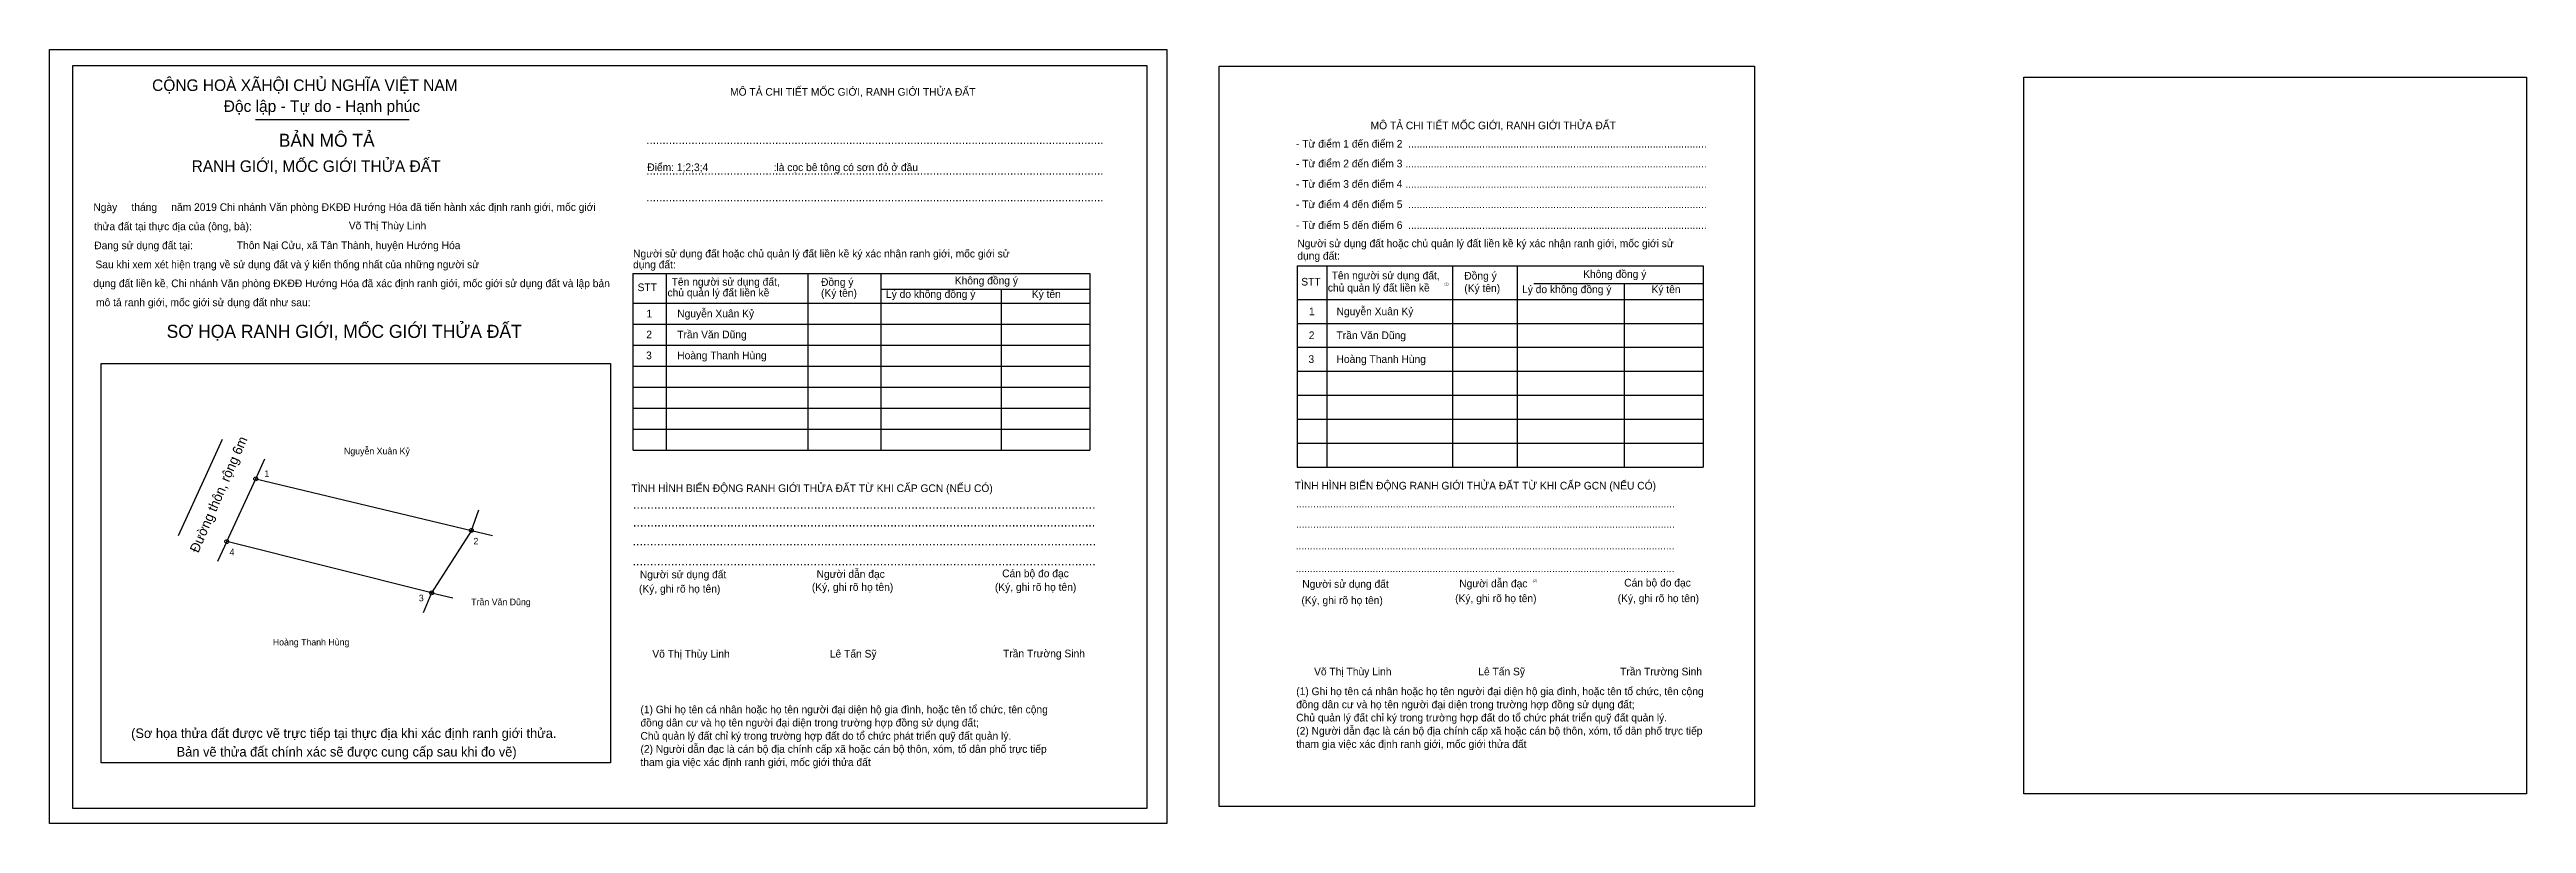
# Model space of a CAD drawing. Extents: x 129 to 540898, y 21 to 1835338.
# Drawn here: x 540579.2 to 540898.2, y 1835238.2 to 1835337.8 of the extents above.
import ezdxf

# ---------------------------------------------------------------- set-up
doc = ezdxf.new("R2010")
doc.units = 0
for name, color, linetype in [('bmtKhungInTrang1', 7, 'Continuous'), ('bmtKhungInTrang2', 7, 'Continuous'), ('bmtNoiDung', 7, 'Continuous'), ('bmtTemplate', 7, 'Continuous'), ('CanhThua', 7, 'Continuous'), ('Level 1', 7, 'Continuous'), ('Level 23', 7, 'Continuous'), ('MocDinhThua', 7, 'Continuous'), ('RauThua', 7, 'Continuous'), ('SoHieuDinhThua', 7, 'Continuous'), ('TenChuLanCan', 7, 'Continuous')]:
    doc.layers.add(name, color=color, linetype=linetype)

msp = doc.modelspace()

# ---------------------------------------------------------------- linework, layer by layer
at = {"layer": 'bmtKhungInTrang1'}
for points in [[(540579.16, 1835337.84), (540723.08, 1835337.84), (540723.08, 1835238.15), (540579.16, 1835238.15)], [(540582.14, 1835335.8), (540720.52, 1835335.8), (540720.52, 1835240.09), (540582.14, 1835240.09)]]:
    msp.add_lwpolyline(points, close=True, dxfattribs=at)
at = {"layer": 'bmtKhungInTrang2'}
msp.add_lwpolyline([(540729.85, 1835335.69), (540798.8, 1835335.69), (540798.8, 1835240.33), (540729.85, 1835240.33)], close=True, dxfattribs=at)
at = {"layer": 'bmtTemplate'}
for p, q in [((540605.71, 1835328.82), (540625.48, 1835328.82)), ((540743.68, 1835309.97), (540743.68, 1835284.05)), ((540759.9, 1835309.97), (540759.9, 1835284.05)), ((540768.24, 1835310), (540768.24, 1835284.05)), ((540792.19, 1835309.97), (540792.19, 1835284.05)), ((540658.58, 1835308.98), (540658.58, 1835286.22)), ((540676.84, 1835308.98), (540676.84, 1835286.22)), ((540686.23, 1835309.01), (540686.23, 1835286.22)), ((540686.23, 1835306.98), (540713.19, 1835306.98)), ((540713.19, 1835308.98), (540713.19, 1835286.22)), ((540770.36, 1835307.69), (540792.19, 1835307.69)), ((540654.33, 1835305.19), (540713.19, 1835305.19)), ((540739.9, 1835305.65), (540792.19, 1835305.65)), ((540654.33, 1835302.48), (540713.19, 1835302.48)), ((540739.9, 1835302.57), (540792.19, 1835302.57)), ((540654.33, 1835299.77), (540713.19, 1835299.77)), ((540654.33, 1835297.06), (540713.19, 1835297.06)), ((540739.9, 1835299.48), (540792.19, 1835299.48)), ((540654.33, 1835294.35), (540713.19, 1835294.35)), ((540739.9, 1835296.39), (540792.19, 1835296.39)), ((540654.33, 1835291.64), (540713.19, 1835291.64)), ((540739.9, 1835293.31), (540792.19, 1835293.31)), ((540654.33, 1835288.93), (540713.19, 1835288.93)), ((540739.9, 1835290.22), (540792.19, 1835290.22)), ((540654.33, 1835286.22), (540713.19, 1835286.22)), ((540739.9, 1835287.13), (540792.19, 1835287.13)), ((540739.9, 1835284.05), (540792.19, 1835284.05))]:
    msp.add_line(p, q, dxfattribs=at)
for points in [[(540582.14, 1835335.8), (540720.52, 1835335.8), (540720.52, 1835240.09), (540582.14, 1835240.09)], [(540833.5, 1835334.27), (540898.24, 1835334.27), (540898.24, 1835241.95), (540833.5, 1835241.95)], [(540585.8, 1835245.94), (540585.8, 1835297.41), (540651.41, 1835297.41), (540651.41, 1835245.94)]]:
    msp.add_lwpolyline(points, close=True, dxfattribs=at)
for points in [[(540739.86, 1835309.97), (540792.19, 1835309.97)], [(540739.86, 1835309.97), (540739.86, 1835284.05)], [(540654.29, 1835308.98), (540713.19, 1835308.98)], [(540654.29, 1835308.98), (540654.29, 1835286.22)], [(540701.73, 1835306.95), (540701.73, 1835286.22)], [(540782.02, 1835307.66), (540782.02, 1835284.05)]]:
    msp.add_lwpolyline(points, dxfattribs=at)
at = {"layer": 'CanhThua'}
for p, q in [((540601.99, 1835274.46), (540605.72, 1835282.54)), ((540605.72, 1835282.54), (540633.5, 1835275.9)), ((540633.5, 1835275.9), (540628.38, 1835267.86)), ((540628.38, 1835267.86), (540601.99, 1835274.46))]:
    msp.add_line(p, q, dxfattribs=at)
at = {"layer": 'Level 23'}
for p, q in [((540599.5, 1835283.38), (540601.43, 1835287.64)), ((540595.75, 1835275.25), (540599.5, 1835283.38))]:
    msp.add_line(p, q, dxfattribs=at)
at = {"layer": 'MocDinhThua'}
for centre in [(540605.72, 1835282.54), (540601.99, 1835274.46), (540633.5, 1835275.9), (540628.38, 1835267.86)]:
    msp.add_circle(centre, 0.25, dxfattribs=at)
at = {"layer": 'RauThua'}
for p, q in [((540605.72, 1835282.54), (540606.88, 1835285.1)), ((540633.5, 1835275.9), (540634.47, 1835278.54)), ((540633.5, 1835275.9), (540636.24, 1835275.25)), ((540601.99, 1835274.46), (540600.81, 1835271.9)), ((540628.38, 1835267.86), (540627.27, 1835265.27)), ((540628.38, 1835267.86), (540631.12, 1835267.23))]:
    msp.add_line(p, q, dxfattribs=at)

# ---------------------------------------------------------------- texts
at = {"layer": 'bmtNoiDung'}
for s, height, p in [('Thôn Nại Cửu, xã Tân Thành, huyện Hướng Hóa', 0.9865, (540603.28, 1835312.13)), ('Võ Thị Thùy Linh', 0.9865, (540617.71, 1835314.67)), ('1', 0.987, (540656.06, 1835303.34)), ('Nguyễn Xuân Kỷ ', 0.9865, (540660.02, 1835303.34)), ('1', 0.987, (540741.4, 1835303.62)), ('Nguyễn Xuân Kỷ ', 0.9865, (540744.95, 1835303.62)), ('2', 0.987, (540656.03, 1835300.64)), ('Trần Văn Dũng ', 0.9865, (540660.02, 1835300.64)), ('2', 0.987, (540741.37, 1835300.54)), ('Trần Văn Dũng ', 0.9865, (540744.95, 1835300.54)), ('3', 0.987, (540656, 1835297.95)), ('Hoàng Thanh Hùng ', 0.9865, (540660.02, 1835297.95)), ('3', 0.987, (540741.33, 1835297.47)), ('Hoàng Thanh Hùng ', 0.9865, (540744.95, 1835297.47)), ('Võ Thị Thùy Linh', 0.9865, (540656.81, 1835259.51)), ('Lê Tấn Sỹ', 0.987, (540679.68, 1835259.52)), ('Trần Trường Sinh', 0.9865, (540701.99, 1835259.55)), ('Võ Thị Thùy Linh', 0.9865, (540742.06, 1835257.23)), ('Lê Tấn Sỹ', 0.987, (540763.21, 1835257.23)), ('Trần Trường Sinh', 0.9865, (540781.49, 1835257.23))]:
    msp.add_text(s, height=height, dxfattribs=at).set_placement(p)
at = {"layer": 'bmtTemplate'}
for s, height, p in [('CỘNG HOÀ XÃHỘI CHỦ NGHĨA VIỆT NAM', 1.4923, (540592.37, 1835332.5)), ('MÔ TẢ CHI TIẾT MỐC GIỚI, RANH GIỚI THỬA ĐẤT', 0.9865, (540666.83, 1835331.89)), ('Độc lập - Tự do - Hạnh phúc', 1.4923, (540601.6, 1835329.8)), ('MÔ TẢ CHI TIẾT MỐC GIỚI, RANH GIỚI THỬA ĐẤT', 0.9861, (540749.34, 1835327.57)), ('BẢN MÔ TẢ', 1.679, (540608.69, 1835325.31)), ('..............................................................................................................................................', 1.11632, (540656.03, 1835325.69)), ('- Từ điểm 1 đến điểm 2  .........................................................................................................', 0.98613, (540739.73, 1835325.21)), ('RANH GIỚI, MỐC GIỚI THỬA ĐẤT', 1.4923, (540597.46, 1835322.07)), ('Điểm: 1;2;3;4                       :là cọc bê tông có sơn đỏ ở đầu', 0.9865, (540656.16, 1835322.18)), ('- Từ điểm 2 đến điểm 3 ..........................................................................................................', 0.98613, (540739.73, 1835322.66)), ('..............................................................................................................................................', 1.11632, (540656.03, 1835321.72)), ('- Từ điểm 3 đến điểm 4 ..........................................................................................................', 0.98613, (540739.73, 1835320.03)), ('Ngày     tháng     năm 2019 Chi nhánh Văn phòng ĐKĐĐ Hướng Hóa đã tiến hành xác định ranh giới, mốc giới ', 0.9865, (540584.8, 1835317.05)), ('..............................................................................................................................................', 1.11632, (540656.03, 1835318.27)), ('- Từ điểm 4 đến điểm 5  .........................................................................................................', 0.98613, (540739.73, 1835317.41)), ('thửa đất tại thực địa của (ông, bà):', 0.9865, (540584.89, 1835314.57)), ('Đang sử dụng đất tại:', 0.9865, (540584.92, 1835312.12)), ('- Từ điểm 5 đến điểm 6  .........................................................................................................', 0.98613, (540739.73, 1835314.73)), ('Người sử dụng đất hoặc chủ quản lý đất liền kề ký xác nhận ranh giới, mốc giới sử', 0.9861, (540739.9, 1835312.38)), ('Sau khi xem xét hiện trạng về sử dụng đất và ý kiến thống nhất của những người sử ', 0.9865, (540585.07, 1835309.67)), ('dụng đất:', 0.987, (540654.33, 1835309.65)), ('Người sử dụng đất hoặc chủ quản lý đất liền kề ký xác nhận ranh giới, mốc giới sử', 0.9865, (540654.33, 1835311.06)), ('dụng đất:', 0.986, (540739.9, 1835310.78)), ('dụng đất liền kề, Chi nhánh Văn phòng ĐKĐĐ Hướng Hóa đã xác định ranh giới, mốc giới sử dụng đất và lập bản', 0.9865, (540584.79, 1835307.23)), ('STT', 0.987, (540654.91, 1835306.72)), ('chủ quản lý đất liền kề', 0.9865, (540658.76, 1835306.04)), ('Tên người sử dụng đất,', 0.9865, (540659.3, 1835307.43)), ('Đồng ý', 0.987, (540678.54, 1835307.4)), ('(Ký tên)', 0.987, (540678.54, 1835305.99)), ('Lý do không đồng ý', 0.9865, (540686.91, 1835305.85)), ('Không đồng ý', 0.9865, (540695.77, 1835307.59)), ('Ký tên', 0.987, (540705.69, 1835305.85)), ('STT', 0.986, (540740.41, 1835307.44)), ('chủ quản lý đất liền kề', 0.9861, (540743.83, 1835306.67)), ('Tên người sử dụng đất,', 0.9861, (540744.32, 1835308.25)), ('(1)', 0.329, (540758.83, 1835307.48)), ('Đồng ý', 0.986, (540761.41, 1835308.21)), ('(Ký tên)', 0.986, (540761.41, 1835306.61)), ('Lý do không đồng ý', 0.9861, (540768.85, 1835306.46)), ('Không đồng ý', 0.9861, (540776.72, 1835308.43)), ('Ký tên', 0.986, (540785.53, 1835306.46)), ('mô tả ranh giới, mốc giới sử dụng đất như sau:', 0.9865, (540585.15, 1835304.78)), ('SƠ HỌA RANH GIỚI, MỐC GIỚI THỬA ĐẤT', 1.684, (540594.24, 1835300.7)), ('TÌNH HÌNH BIẾN ĐỘNG RANH GIỚI THỬA ĐẤT TỪ KHI CẤP GCN (NẾU CÓ)', 0.9865, (540654.11, 1835280.84)), ('TÌNH HÌNH BIẾN ĐỘNG RANH GIỚI THỬA ĐẤT TỪ KHI CẤP GCN (NẾU CÓ)', 0.9861, (540739.57, 1835281.17)), ('.....................................................................................................................................', 1.20582, (540654.32, 1835278.7)), ('.....................................................................................................................................', 0.9876, (540739.73, 1835278.85)), ('.....................................................................................................................................', 1.2052, (540654.32, 1835276.39)), ('.....................................................................................................................................', 0.9876, (540739.73, 1835276.23)), ('.....................................................................................................................................', 1.20824, (540654.26, 1835273.96)), ('.....................................................................................................................................', 1.20761, (540654.26, 1835271.38)), ('.....................................................................................................................................', 0.9876, (540739.68, 1835273.45)), ('(Ký, ghi rõ họ tên)', 0.9865, (540655.09, 1835267.89)), ('Người sử dụng đất', 0.9865, (540655.2, 1835269.73)), ('(Ký, ghi rõ họ tên)', 0.9865, (540677.36, 1835268.11)), ('Người dẫn đạc', 0.9865, (540677.97, 1835269.79)), ('(Ký, ghi rõ họ tên)', 0.9865, (540700.94, 1835268.11)), ('Cán bộ đo đạc', 0.9865, (540701.88, 1835269.87)), ('.....................................................................................................................................', 0.9876, (540739.68, 1835270.52)), ('Người sử dụng đất', 0.9861, (540740.54, 1835268.51)), ('Người dẫn đạc', 0.9861, (540760.76, 1835268.57)), ('(2)', 0.329, (540770.23, 1835269.25)), ('Cán bộ đo đạc', 0.9861, (540782.01, 1835268.67)), ('(Ký, ghi rõ họ tên)', 0.9861, (540740.43, 1835266.41)), ('(Ký, ghi rõ họ tên)', 0.9861, (540760.23, 1835266.66)), ('(Ký, ghi rõ họ tên)', 0.9861, (540781.17, 1835266.66)), ('(1) Ghi họ tên cá nhân hoặc họ tên người đại diện hộ gia đình, hoặc tên tổ chức, tên cộng', 0.9861, (540739.76, 1835254.68)), ('(1) Ghi họ tên cá nhân hoặc họ tên người đại diện hộ gia đình, hoặc tên tổ chức, tên cộng', 0.9861, (540655.28, 1835252.34)), ('đồng dân cư và họ tên người đại diện trong trường hợp đồng sử dụng đất;', 0.9861, (540739.76, 1835252.99)), ('Chủ quản lý đất chỉ ký trong trường hợp đất do tổ chức phát triển quỹ đất quản lý.', 0.9861, (540739.76, 1835251.29)), ('(Sơ họa thửa đất được vẽ trực tiếp tại thực địa khi xác định ranh giới thửa.', 1.2355, (540589.67, 1835249.16)), ('đồng dân cư và họ tên người đại diện trong trường hợp đồng sử dụng đất;', 0.9861, (540655.28, 1835250.64)), ('Chủ quản lý đất chỉ ký trong trường hợp đất do tổ chức phát triển quỹ đất quản lý.', 0.9861, (540655.28, 1835248.94)), ('tham gia việc xác định ranh giới, mốc giới thửa đất', 0.9861, (540739.76, 1835247.89)), ('(2) Người dẫn đạc là cán bộ địa chính cấp xã hoặc cán bộ thôn, xóm, tổ dân phố trực tiếp', 0.9861, (540739.76, 1835249.59)), ('Bản vẽ thửa đất chính xác sẽ được cung cấp sau khi đo vẽ)', 1.2355, (540595.53, 1835246.77)), ('tham gia việc xác định ranh giới, mốc giới thửa đất', 0.9861, (540655.28, 1835245.55)), ('(2) Người dẫn đạc là cán bộ địa chính cấp xã hoặc cán bộ thôn, xóm, tổ dân phố trực tiếp', 0.9861, (540655.28, 1835247.25))]:
    msp.add_text(s, height=height, dxfattribs=at).set_placement(p)
at = {"layer": 'Level 1'}
msp.add_text('Đường thôn, rộng 6m', height=1.25, rotation=66.6631, dxfattribs=at).set_placement((540598.32, 1835272.92))
at = {"layer": 'SoHieuDinhThua'}
for s, p in [('1', (540606.84, 1835282.78)), ('2', (540633.77, 1835274.09)), ('4', (540602.34, 1835272.68)), ('3', (540626.73, 1835266.77))]:
    msp.add_text(s, height=0.845, dxfattribs=at).set_placement(p)
at = {"layer": 'TenChuLanCan'}
for s, p in [('Nguyễn Xuân Kỷ', (540617.09, 1835285.69)), ('Trần Văn Dũng', (540633.48, 1835266.26)), ('Hoàng Thanh Hùng', (540607.92, 1835261.08))]:
    msp.add_text(s, height=0.8449, dxfattribs=at).set_placement(p)

doc.saveas('drawing.dxf')
